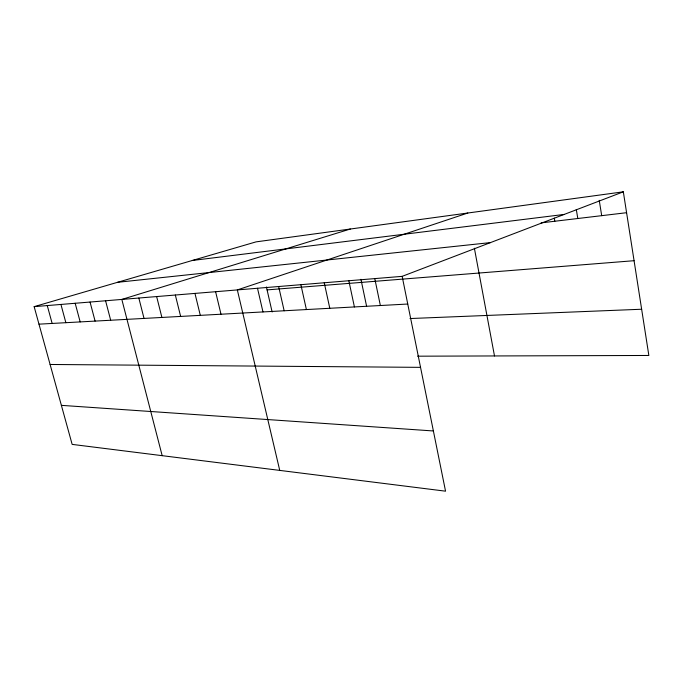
<?xml version="1.0" encoding="UTF-8"?>
<svg xmlns="http://www.w3.org/2000/svg" width="683" height="683" viewBox="0 0 683 683"><rect width="100%" height="100%" fill="white"/><g stroke="black" fill="none" stroke-linecap="round" stroke-linejoin="round"><path stroke-width="1.02" d="M402.159 276.35L445.547 491.179L72.15 444.385L34.15 306.65L402.159 276.35L623.331 191.821L648.85 355.467L417.612 356.185M467.804 213.019L237.334 289.916L279.74 470.399M350.362 229.018L121.83 299.436L162.17 455.672M34.15 306.65L256.074 241.867L623.331 191.821M192.316 260.479L564.192 214.428M541.141 222.871L626.593 212.703M117.527 282.31L490.462 242.602M267.079 289.899L634.072 260.701M38.982 324.16L407.751 304.029M410.005 318.543L641.644 309.237M50.107 364.474L420.54 367.352M61.376 405.352L433.389 430.964M47.264 305.574L52.147 323.443M60.932 304.447L65.867 322.692M75.181 303.269L80.167 321.906M90.054 302.048L95.091 321.095M105.583 300.768L110.68 320.242M138.837 298.036L144.028 318.423M156.646 296.567L161.897 317.45M175.335 295.022L180.636 316.425M194.962 293.408L200.307 315.35M215.606 291.709L220.993 314.223M257.5 288.26L262.972 311.926M266.404 286.954L272.141 311.986M278.655 286.519L284.154 310.774M300.879 284.691L306.402 309.561M324.246 282.762L329.795 308.281M348.842 280.739L354.409 306.94M360.931 279.296L366.609 306.3M374.779 278.604L380.363 305.523M474.378 248.202L494.492 355.945M554.297 218.142L554.827 221.241M576.307 209.493L577.801 218.509M599.239 200.332L601.697 215.666"/></g></svg>
